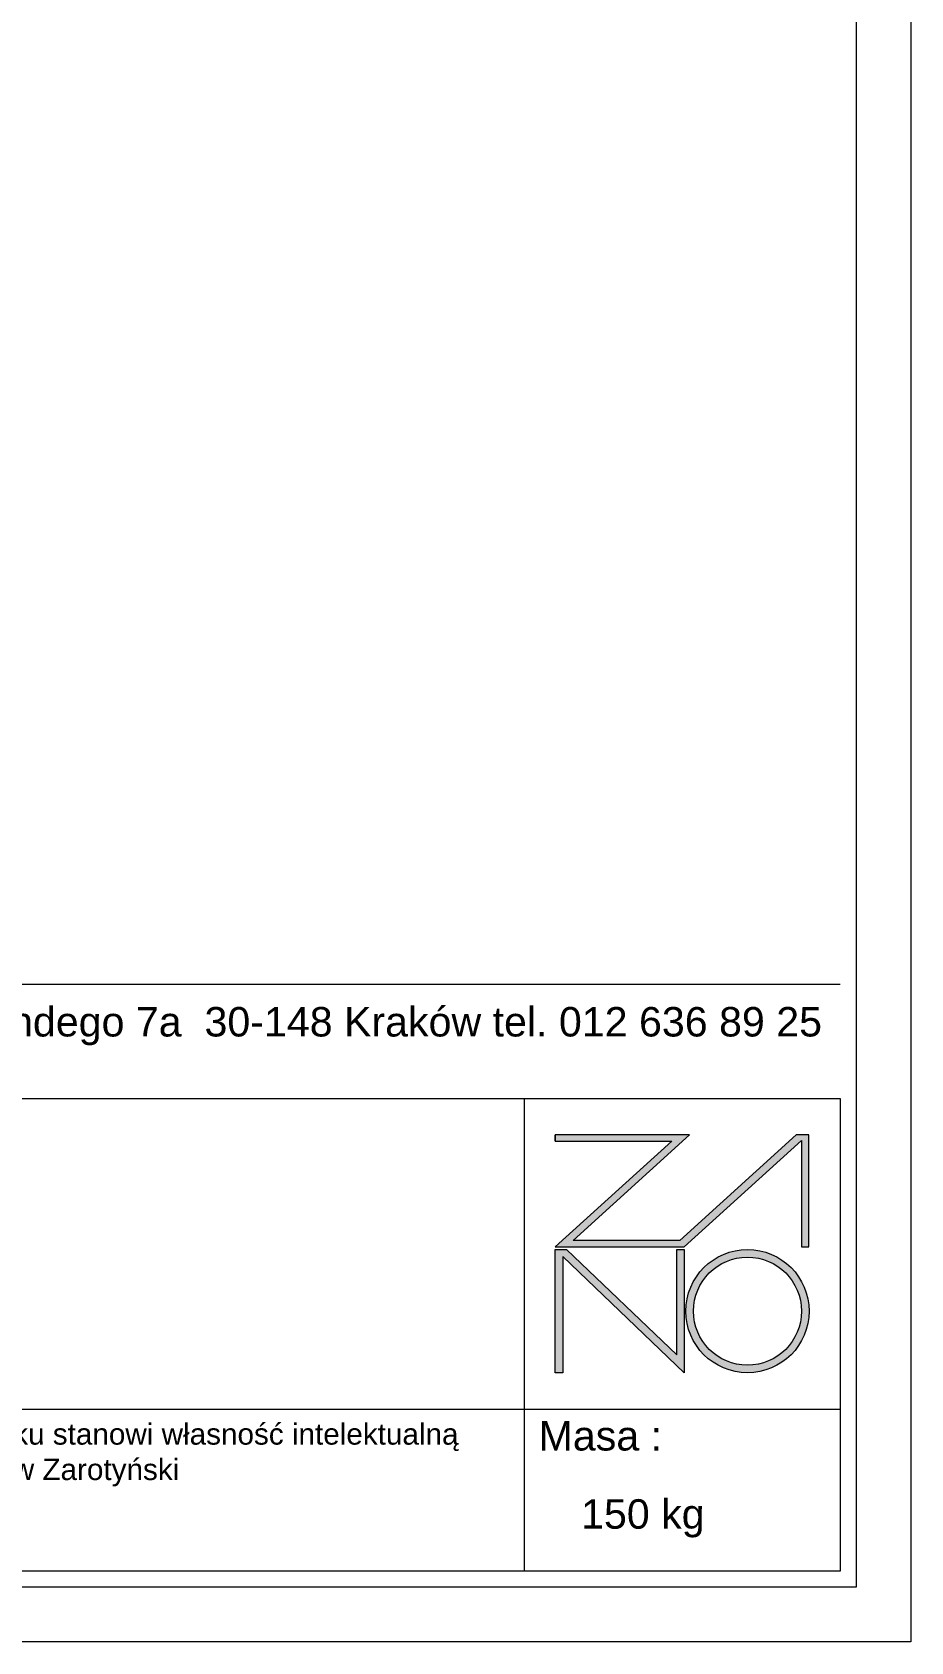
# Model space of a CAD drawing. Header units: millimetres. Extents: x 1918 to 7324, y -1954 to 2054.
# Drawn here: x 6083 to 7324, y -1954 to 319 of the extents above; entities that cross this region are included whole.
import ezdxf

# ---------------------------------------------------------------- set-up
doc = ezdxf.new("R2010")
doc.units = ezdxf.units.MM
doc.layers.add('tabelka', color=155, linetype='Continuous')

# ---------------------------------------------------------------- blocks, each defined once
blk = doc.blocks.new('zano')
at = {"layer": 'Defpoints', "lineweight": 5}
for points in [[(6270.2, 3716.2), (6270.2, 3707.4), (6434.8, 3707.4), (6270.2, 3558.4), (6452.4, 3558.4), (6617.9, 3708.2), (6617.9, 3558.4), (6628.6, 3558.4), (6628.6, 3716.2), (6610.7, 3716.2), (6446.1, 3567.2), (6295.4, 3567.2), (6459.9, 3716.2), (6270.2, 3716.2), (6270.2, 3707.4)], [(6270.2, 3554.4), (6286.2, 3554.4), (6441.7, 3405.6), (6441.7, 3554.4), (6452.4, 3554.4), (6452.4, 3380.5), (6281, 3544.6), (6281, 3380.5), (6270.2, 3380.5)]]:
    blk.add_hatch(color=251, dxfattribs=at).paths.add_polyline_path(points)
h = blk.add_hatch(color=251, dxfattribs=at)
h.paths.add_polyline_path([(6454.7, 3467.4, 1), (6628.6, 3467.4, 1)])
h.paths.add_polyline_path([(6617.9, 3467.4, -1), (6465.4, 3467.4, -1)], flags=16)
at = {"layer": 'Defpoints', "color": 251, "lineweight": 5}
blk.add_lwpolyline([(6434.8, 3707.4), (6270.2, 3558.4), (6452.4, 3558.4), (6617.9, 3708.2), (6617.9, 3558.4), (6628.6, 3558.4), (6628.6, 3716.2), (6610.7, 3716.2), (6446.1, 3567.2), (6295.4, 3567.2), (6459.9, 3716.2), (6270.2, 3716.2), (6270.2, 3707.4), (6432.1, 3707.4)], dxfattribs=at)
for points in [[(6270.2, 3716.2), (6270.2, 3707.4), (6434.8, 3707.4), (6270.2, 3558.4), (6452.4, 3558.4), (6617.9, 3708.2), (6617.9, 3558.4), (6628.6, 3558.4), (6628.6, 3716.2), (6610.7, 3716.2), (6446.1, 3567.2), (6295.4, 3567.2), (6459.9, 3716.2), (6270.2, 3716.2), (6270.2, 3707.4)], [(6270.2, 3554.4), (6286.2, 3554.4), (6441.7, 3405.6), (6441.7, 3554.4), (6452.4, 3554.4), (6452.4, 3380.5), (6281, 3544.6), (6281, 3380.5), (6270.2, 3380.5)]]:
    blk.add_lwpolyline(points, close=True, dxfattribs=at)
for radius in [87, 76.3]:
    blk.add_circle((6541.7, 3467.4), radius, dxfattribs=at)

msp = doc.modelspace()

# ---------------------------------------------------------------- linework, layer by layer
at = {"layer": 'tabelka', "lineweight": 5}
for p, q in [((5139, -1024.9), (7224, -1024.9)), ((5139, -1024.9), (7224, -1024.9)), ((6778.1, -1186.7), (6778.1, -1625.2)), ((5139, -1625.2), (7224, -1625.2)), ((6778.1, -1625.2), (6778.1, -1853.9))]:
    msp.add_line(p, q, dxfattribs=at)
for points in [[(1917.6, 2053.8), (7324, 2053.8), (7324, -1953.9), (1917.6, -1953.9)], [(1995, 1976.4), (7246.6, 1976.4), (7246.6, -1876.5), (1995, -1876.5)], [(5139, -1186.7), (7224, -1186.7), (7224, -1853.9), (5139, -1853.9)]]:
    msp.add_lwpolyline(points, close=True, dxfattribs=at)

# ---------------------------------------------------------------- block references
msp.add_blockref('zano', (551.6, -4954.3))

# ---------------------------------------------------------------- texts
at = {"layer": 'tabelka', "lineweight": 5, "char_height": 41.595, "attachment_point": 1}
for s, insert, width in [('{\\fArial|b0|i0|c238|p34;"ZANO"  Mirosław Zarotyński ul. Lindego 7a  30-148 Kraków tel. 012 636 89 25\\Pwww.zano.pl  ,   biuro@zano.pl}', (5164.7, -1057.4), 2040.38), ('{\\fArial|b0|i0|c238|p34;Masa :}', (6798.3, -1642.1), 200.457), ('{\\fArial|b0|i0|c238|p34;150 kg}', (6858.3, -1752.5), 290.547)]:
    msp.add_mtext(s, dxfattribs=dict(at, insert=insert, width=width))
at = {"layer": 'tabelka', "color": 1, "lineweight": 5, "insert": (5590.5, -1645.4), "char_height": 30, "width": 1186.12, "attachment_point": 1}
msp.add_mtext('{\\fArial|b0|i0|c0|p34;Projekt i zawartość rysunku stanowi własność intelektualną firmy \\fArial|b0|i0|c238|p34; "Z A N O"   Mirosław Zarotyński\\fArial|b0|i1|c238|p34;\\P\\PAll rights reserved.}', dxfattribs=at)

doc.saveas('drawing.dxf')
